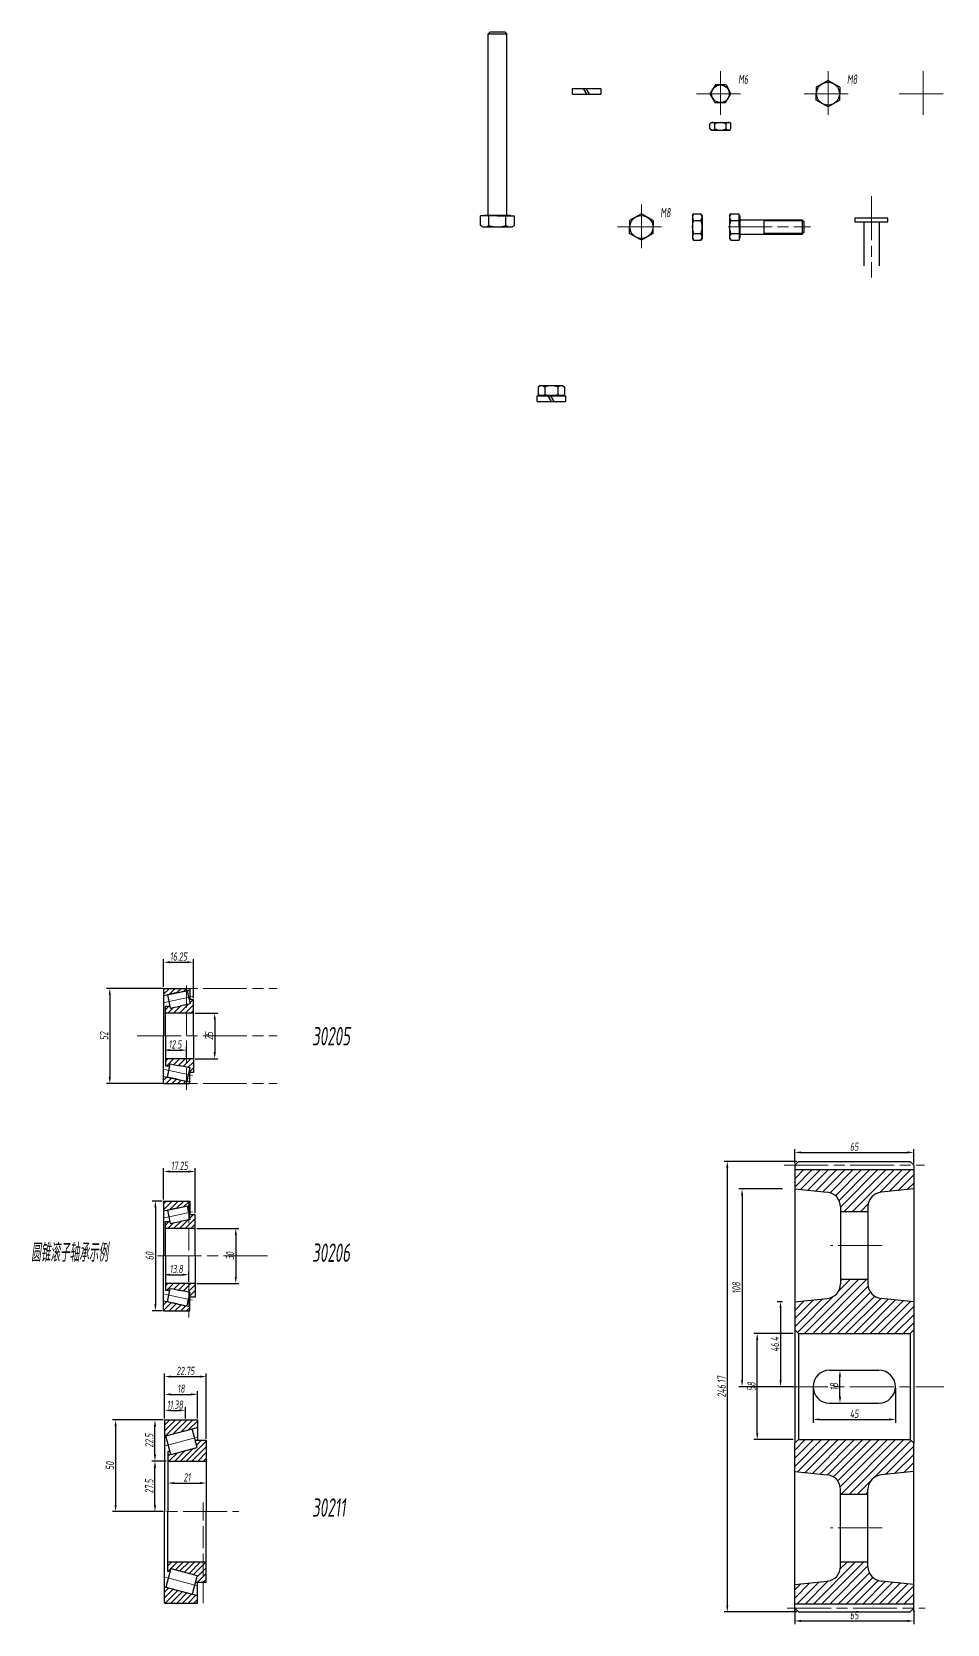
# Model space of a CAD drawing. Extents: x -500 to 7960, y -6170 to 1582.
# Drawn here: x 185 to 684, y -6170 to -5300 of the extents above; entities that cross this region are included whole.
import ezdxf

# ---------------------------------------------------------------- set-up
doc = ezdxf.new("R2010")
doc.units = 0
doc.linetypes.add('ACAD_ISO02W100', pattern=[15, 12, -3])
doc.linetypes.add('ACAD_ISO08W100', pattern=[36, 24, -3, 6, -3])
doc.layers.get('0').update_dxf_attribs({"linetype": 'CONTINUOUS'})
doc.layers.get('Defpoints').update_dxf_attribs({"linetype": 'CONTINUOUS'})
for name, color, linetype, lineweight in [('zhongxin', 1, 'ACAD_ISO08W100', 9), ('标注', 5, 'CONTINUOUS', 9), ('粗实线', 7, 'CONTINUOUS', 25), ('细实线 波浪线', 3, 'CONTINUOUS', 9), ('细点画线', 1, 'ACAD_ISO08W100', 9), ('虚线', 2, 'ACAD_ISO02W100', 9)]:
    doc.layers.add(name, color=color, linetype=linetype, lineweight=lineweight)
doc.styles.get("Standard").update_dxf_attribs({"font": 'gbenor.shx', "width": 0.7, "oblique": 7, "height": 10, "bigfont": 'gbcbig.shx'})
doc.dimstyles.new('GB-35', dxfattribs={"dimtxt": 4.5, "dimasz": 3.5, "dimexe": 1.75, "dimexo": 0.875, "dimgap": 0.875, "dimtad": 1, "dimdsep": 46, "dimtxsty": 'Standard', "dimcen": 3.5, "dimadec": 0, "dimazin": 0, "dimtfac": 0.7, "dimtmove": 0, "dimatfit": 3, "dimfxl": 1, "dimtzin": 0, "dimarcsym": 0})
pattern_1 = [(45, (-2149.033, -5477.937), (-1.5715448, 1.5715448), [])]

# ---------------------------------------------------------------- blocks, each defined once
blk = doc.blocks.new('*D3')
at = {"layer": 'Defpoints', "color": 0, "transparency": 16777216}
for p in [(273.73, -5922.37), (256.48, -5938.5), (273.73, -5946)]:
    blk.add_point(p, dxfattribs=at)
at = {"layer": '标注', "color": 0, "lineweight": -2, "transparency": 16777216}
for p, q in [((256.48, -5937.63), (256.48, -5920.62)), ((259.98, -5922.37), (270.23, -5922.37)), ((273.73, -5945.13), (273.73, -5920.62))]:
    blk.add_line(p, q, dxfattribs=at)
at = {"layer": '标注', "color": 0, "transparency": 16777216}
for points in [[(259.98, -5921.79), (259.98, -5922.95), (256.48, -5922.37)], [(270.23, -5921.79), (270.23, -5922.95), (273.73, -5922.37)]]:
    blk.add_solid(points, dxfattribs=at)
at = {"layer": '标注', "color": 0, "transparency": 16777216, "insert": (265.11, -5919.25), "char_height": 4.5, "attachment_point": 5}
blk.add_mtext('17.25', dxfattribs=at)
blk = doc.blocks.new('*D4')
at = {"layer": 'Defpoints', "color": 0, "transparency": 16777216}
for p in [(273.73, -5953.5), (273.73, -5983.5), (295.88, -5983.5)]:
    blk.add_point(p, dxfattribs=at)
at = {"layer": '标注', "color": 0, "lineweight": -2, "transparency": 16777216}
for p, q in [((274.61, -5953.5), (297.63, -5953.5)), ((295.88, -5957), (295.88, -5980)), ((274.61, -5983.5), (297.63, -5983.5))]:
    blk.add_line(p, q, dxfattribs=at)
at = {"layer": '标注', "color": 0, "transparency": 16777216}
for points in [[(295.3, -5957), (296.46, -5957), (295.88, -5953.5)], [(295.3, -5980), (296.46, -5980), (295.88, -5983.5)]]:
    blk.add_solid(points, dxfattribs=at)
at = {"layer": '标注', "color": 0, "transparency": 16777216, "insert": (292.75, -5968.5), "char_height": 4.5, "attachment_point": 5, "rotation": 90}
blk.add_mtext('30', dxfattribs=at)
blk = doc.blocks.new('*D5')
at = {"layer": 'Defpoints', "color": 0, "transparency": 16777216}
for p in [(256.48, -5983.5), (270.28, -5978.74), (270.28, -5983.5)]:
    blk.add_point(p, dxfattribs=at)
at = {"layer": '标注', "color": 0, "lineweight": -2, "transparency": 16777216}
for p, q in [((256.48, -5982.63), (256.48, -5976.99)), ((259.98, -5978.74), (266.78, -5978.74)), ((270.28, -5982.63), (270.28, -5976.99))]:
    blk.add_line(p, q, dxfattribs=at)
at = {"layer": '标注', "color": 0, "transparency": 16777216}
for points in [[(259.98, -5978.16), (259.98, -5979.32), (256.48, -5978.74)], [(266.78, -5978.16), (266.78, -5979.32), (270.28, -5978.74)]]:
    blk.add_solid(points, dxfattribs=at)
at = {"layer": '标注', "color": 0, "transparency": 16777216, "insert": (263.38, -5975.62), "char_height": 4.5, "attachment_point": 5}
blk.add_mtext('13.8', dxfattribs=at)
blk = doc.blocks.new('*D6')
at = {"layer": 'Defpoints', "color": 0, "transparency": 16777216}
for p in [(256.48, -5861.31), (268.98, -5856.05), (268.98, -5860.81)]:
    blk.add_point(p, dxfattribs=at)
at = {"layer": '标注', "color": 0, "lineweight": -2, "transparency": 16777216}
for p, q in [((256.48, -5860.44), (256.48, -5854.3)), ((268.98, -5859.94), (268.98, -5854.3)), ((259.98, -5856.05), (265.48, -5856.05))]:
    blk.add_line(p, q, dxfattribs=at)
at = {"layer": '标注', "color": 0, "transparency": 16777216}
for points in [[(259.98, -5855.47), (259.98, -5856.63), (256.48, -5856.05)], [(265.48, -5855.47), (265.48, -5856.63), (268.98, -5856.05)]]:
    blk.add_solid(points, dxfattribs=at)
at = {"layer": '标注', "color": 0, "transparency": 16777216, "insert": (262.73, -5852.92), "char_height": 4.5, "attachment_point": 5}
blk.add_mtext('12.5', dxfattribs=at)
blk = doc.blocks.new('*D7')
at = {"layer": 'Defpoints', "color": 0, "transparency": 16777216}
for p in [(272.73, -5808.04), (256.48, -5822.31), (272.73, -5828.31)]:
    blk.add_point(p, dxfattribs=at)
at = {"layer": '标注', "color": 0, "lineweight": -2, "transparency": 16777216}
for p, q in [((256.48, -5821.44), (256.48, -5806.29)), ((259.98, -5808.04), (269.23, -5808.04)), ((272.73, -5827.44), (272.73, -5806.29))]:
    blk.add_line(p, q, dxfattribs=at)
at = {"layer": '标注', "color": 0, "transparency": 16777216}
for points in [[(259.98, -5807.45), (259.98, -5808.62), (256.48, -5808.04)], [(269.23, -5807.45), (269.23, -5808.62), (272.73, -5808.04)]]:
    blk.add_solid(points, dxfattribs=at)
at = {"layer": '标注', "color": 0, "transparency": 16777216, "insert": (264.61, -5804.91), "char_height": 4.5, "attachment_point": 5}
blk.add_mtext('16.25', dxfattribs=at)
blk = doc.blocks.new('*D8')
at = {"layer": 'Defpoints', "color": 0, "transparency": 16777216}
for p in [(272.73, -5835.81), (272.73, -5860.81), (284.36, -5860.81)]:
    blk.add_point(p, dxfattribs=at)
at = {"layer": '标注', "color": 0, "lineweight": -2, "transparency": 16777216}
for p, q in [((273.61, -5835.81), (286.11, -5835.81)), ((284.36, -5839.31), (284.36, -5857.31)), ((273.61, -5860.81), (286.11, -5860.81))]:
    blk.add_line(p, q, dxfattribs=at)
at = {"layer": '标注', "color": 0, "transparency": 16777216}
for points in [[(283.77, -5839.31), (284.94, -5839.31), (284.36, -5835.81)], [(283.77, -5857.31), (284.94, -5857.31), (284.36, -5860.81)]]:
    blk.add_solid(points, dxfattribs=at)
at = {"layer": '标注', "color": 0, "transparency": 16777216, "insert": (281.23, -5848.31), "char_height": 4.5, "attachment_point": 5, "rotation": 90}
blk.add_mtext('25', dxfattribs=at)
blk = doc.blocks.new('*D9')
at = {"layer": 'Defpoints', "color": 0, "transparency": 16777216}
for p in [(257.01, -6058.11), (230.24, -6108.11), (257.01, -6108.11)]:
    blk.add_point(p, dxfattribs=at)
at = {"layer": '标注', "color": 0, "lineweight": -2, "transparency": 16777216}
for p, q in [((256.13, -6058.11), (228.49, -6058.11)), ((230.24, -6061.61), (230.24, -6104.61)), ((256.13, -6108.11), (228.49, -6108.11))]:
    blk.add_line(p, q, dxfattribs=at)
at = {"layer": '标注', "color": 0, "transparency": 16777216}
for points in [[(229.65, -6061.61), (230.82, -6061.61), (230.24, -6058.11)], [(229.65, -6104.61), (230.82, -6104.61), (230.24, -6108.11)]]:
    blk.add_solid(points, dxfattribs=at)
at = {"layer": '标注', "color": 0, "transparency": 16777216, "insert": (227.11, -6083.11), "char_height": 4.5, "attachment_point": 5, "rotation": 90}
blk.add_mtext('50', dxfattribs=at)
blk = doc.blocks.new('*D10')
at = {"layer": 'Defpoints', "color": 0, "transparency": 16777216}
for p in [(268.38, -6052.84), (257.01, -6058.11), (268.38, -6058.11)]:
    blk.add_point(p, dxfattribs=at)
at = {"layer": '标注', "color": 0, "lineweight": -2, "transparency": 16777216}
for p, q in [((257.01, -6057.23), (257.01, -6051.09)), ((260.51, -6052.84), (264.88, -6052.84)), ((268.38, -6057.23), (268.38, -6051.09))]:
    blk.add_line(p, q, dxfattribs=at)
at = {"layer": '标注', "color": 0, "transparency": 16777216}
for points in [[(260.51, -6052.26), (260.51, -6053.43), (257.01, -6052.84)], [(264.88, -6052.26), (264.88, -6053.43), (268.38, -6052.84)]]:
    blk.add_solid(points, dxfattribs=at)
at = {"layer": '标注', "color": 0, "transparency": 16777216, "insert": (262.7, -6049.72), "char_height": 4.5, "attachment_point": 5}
blk.add_mtext('11.38', dxfattribs=at)
blk = doc.blocks.new('*D11')
at = {"layer": 'Defpoints', "color": 0, "transparency": 16777216}
for p in [(251.75, -6058.11), (257.01, -6058.11), (258.76, -6080.61)]:
    blk.add_point(p, dxfattribs=at)
at = {"layer": '标注', "color": 0, "lineweight": -2, "transparency": 16777216}
for p, q in [((256.13, -6058.11), (250, -6058.11)), ((251.75, -6077.11), (251.75, -6061.61)), ((257.88, -6080.61), (250, -6080.61))]:
    blk.add_line(p, q, dxfattribs=at)
at = {"layer": '标注', "color": 0, "transparency": 16777216}
for points in [[(251.17, -6061.61), (252.34, -6061.61), (251.75, -6058.11)], [(251.17, -6077.11), (252.34, -6077.11), (251.75, -6080.61)]]:
    blk.add_solid(points, dxfattribs=at)
at = {"layer": '标注', "color": 0, "transparency": 16777216, "insert": (248.63, -6069.36), "char_height": 4.5, "attachment_point": 5, "rotation": 90}
blk.add_mtext('22.5', dxfattribs=at)
blk = doc.blocks.new('*D12')
at = {"layer": 'Defpoints', "color": 0, "transparency": 16777216}
for p in [(251.75, -6080.61), (257.01, -6080.61), (257.01, -6108.11)]:
    blk.add_point(p, dxfattribs=at)
at = {"layer": '标注', "color": 0, "lineweight": -2, "transparency": 16777216}
for p, q in [((256.13, -6080.61), (250, -6080.61)), ((251.75, -6104.61), (251.75, -6084.11)), ((256.13, -6108.11), (250, -6108.11))]:
    blk.add_line(p, q, dxfattribs=at)
at = {"layer": '标注', "color": 0, "transparency": 16777216}
for points in [[(251.17, -6084.11), (252.34, -6084.11), (251.75, -6080.61)], [(251.17, -6104.61), (252.34, -6104.61), (251.75, -6108.11)]]:
    blk.add_solid(points, dxfattribs=at)
at = {"layer": '标注', "color": 0, "transparency": 16777216, "insert": (248.63, -6094.36), "char_height": 4.5, "attachment_point": 5, "rotation": 90}
blk.add_mtext('27.5', dxfattribs=at)
blk = doc.blocks.new('*D13')
at = {"layer": 'Defpoints', "color": 0, "transparency": 16777216}
for p in [(279.76, -6034.42), (257.01, -6058.11), (279.76, -6069.34)]:
    blk.add_point(p, dxfattribs=at)
at = {"layer": '标注', "color": 0, "lineweight": -2, "transparency": 16777216}
for p, q in [((257.01, -6057.23), (257.01, -6032.67)), ((260.51, -6034.42), (276.26, -6034.42)), ((279.76, -6068.46), (279.76, -6032.67))]:
    blk.add_line(p, q, dxfattribs=at)
at = {"layer": '标注', "color": 0, "transparency": 16777216}
for points in [[(260.51, -6033.84), (260.51, -6035.01), (257.01, -6034.42)], [(276.26, -6033.84), (276.26, -6035.01), (279.76, -6034.42)]]:
    blk.add_solid(points, dxfattribs=at)
at = {"layer": '标注', "color": 0, "transparency": 16777216, "insert": (268.38, -6031.3), "char_height": 4.5, "attachment_point": 5}
blk.add_mtext('22.75', dxfattribs=at)
blk = doc.blocks.new('*D14')
at = {"layer": 'Defpoints', "color": 0, "transparency": 16777216}
for p in [(275.01, -6044.12), (257.01, -6058.11), (275.01, -6058.11)]:
    blk.add_point(p, dxfattribs=at)
at = {"layer": '标注', "color": 0, "lineweight": -2, "transparency": 16777216}
for p, q in [((257.01, -6057.23), (257.01, -6042.37)), ((260.51, -6044.12), (271.51, -6044.12)), ((275.01, -6057.23), (275.01, -6042.37))]:
    blk.add_line(p, q, dxfattribs=at)
at = {"layer": '标注', "color": 0, "transparency": 16777216}
for points in [[(260.51, -6043.54), (260.51, -6044.7), (257.01, -6044.12)], [(271.51, -6043.54), (271.51, -6044.7), (275.01, -6044.12)]]:
    blk.add_solid(points, dxfattribs=at)
at = {"layer": '标注', "color": 0, "transparency": 16777216, "insert": (266.01, -6040.99), "char_height": 4.5, "attachment_point": 5}
blk.add_mtext('18', dxfattribs=at)
blk = doc.blocks.new('*D15')
at = {"layer": 'Defpoints', "color": 0, "transparency": 16777216}
for p in [(279.76, -6088.72), (258.76, -6091.73), (279.76, -6092.59)]:
    blk.add_point(p, dxfattribs=at)
at = {"layer": '标注', "color": 0, "lineweight": -2, "transparency": 16777216}
for p, q in [((258.76, -6092.6), (258.76, -6094.34)), ((262.26, -6092.59), (276.26, -6092.59)), ((279.76, -6089.6), (279.76, -6094.34))]:
    blk.add_line(p, q, dxfattribs=at)
at = {"layer": '标注', "color": 0, "transparency": 16777216}
for points in [[(262.26, -6092.01), (262.26, -6093.18), (258.76, -6092.59)], [(276.26, -6092.01), (276.26, -6093.18), (279.76, -6092.59)]]:
    blk.add_solid(points, dxfattribs=at)
at = {"layer": '标注', "color": 0, "transparency": 16777216, "insert": (269.26, -6089.47), "char_height": 4.5, "attachment_point": 5}
blk.add_mtext('21', dxfattribs=at)
blk = doc.blocks.new('*D79')
at = {"layer": 'Defpoints', "color": 0, "transparency": 16777216}
for p in [(666.11, -5911.93), (601.11, -5918.83), (666.11, -5918.83)]:
    blk.add_point(p, dxfattribs=at)
at = {"layer": '标注', "color": 0, "lineweight": -2, "transparency": 16777216}
for p, q in [((601.11, -5917.96), (601.11, -5910.18)), ((604.61, -5911.93), (662.61, -5911.93)), ((666.11, -5917.96), (666.11, -5910.18))]:
    blk.add_line(p, q, dxfattribs=at)
at = {"layer": '标注', "color": 0, "transparency": 16777216}
for points in [[(604.61, -5911.35), (604.61, -5912.51), (601.11, -5911.93)], [(662.61, -5911.35), (662.61, -5912.51), (666.11, -5911.93)]]:
    blk.add_solid(points, dxfattribs=at)
at = {"layer": '标注', "color": 0, "transparency": 16777216, "insert": (633.61, -5908.81), "char_height": 4.5, "attachment_point": 5}
blk.add_mtext('65', dxfattribs=at)
blk = doc.blocks.new('*D80')
at = {"layer": 'Defpoints', "color": 0, "transparency": 16777216}
for p in [(580.61, -6010.83), (601.11, -6010.83), (601.11, -6068.83)]:
    blk.add_point(p, dxfattribs=at)
at = {"layer": '标注', "color": 0, "lineweight": -2, "transparency": 16777216}
for p, q in [((600.24, -6010.83), (578.86, -6010.83)), ((580.61, -6065.33), (580.61, -6014.33)), ((600.24, -6068.83), (578.86, -6068.83))]:
    blk.add_line(p, q, dxfattribs=at)
at = {"layer": '标注', "color": 0, "transparency": 16777216}
for points in [[(580.03, -6014.33), (581.2, -6014.33), (580.61, -6010.83)], [(580.03, -6065.33), (581.2, -6065.33), (580.61, -6068.83)]]:
    blk.add_solid(points, dxfattribs=at)
at = {"layer": '标注', "color": 0, "transparency": 16777216, "insert": (577.49, -6039.83), "char_height": 4.5, "attachment_point": 5, "rotation": 90}
blk.add_mtext('58', dxfattribs=at)
blk = doc.blocks.new('*D81')
at = {"layer": 'Defpoints', "color": 0, "transparency": 16777216}
for p in [(620.11, -6030.92), (625.8, -6030.92), (620.11, -6048.92)]:
    blk.add_point(p, dxfattribs=at)
at = {"layer": '标注', "color": 0, "lineweight": -2, "transparency": 16777216}
for p, q in [((620.99, -6030.92), (627.55, -6030.92)), ((625.8, -6045.42), (625.8, -6034.42)), ((620.99, -6048.92), (627.55, -6048.92))]:
    blk.add_line(p, q, dxfattribs=at)
at = {"layer": '标注', "color": 0, "transparency": 16777216}
for points in [[(625.22, -6034.42), (626.38, -6034.42), (625.8, -6030.92)], [(625.22, -6045.42), (626.38, -6045.42), (625.8, -6048.92)]]:
    blk.add_solid(points, dxfattribs=at)
at = {"layer": '标注', "color": 0, "transparency": 16777216, "insert": (622.67, -6039.92), "char_height": 4.5, "attachment_point": 5, "rotation": 90}
blk.add_mtext('18', dxfattribs=at)
blk = doc.blocks.new('*D82')
at = {"layer": 'Defpoints', "color": 0, "transparency": 16777216}
for p in [(611.11, -6039.92), (656.11, -6039.92), (656.11, -6057.83)]:
    blk.add_point(p, dxfattribs=at)
at = {"layer": '标注', "color": 0, "lineweight": -2, "transparency": 16777216}
for p, q in [((611.11, -6040.79), (611.11, -6059.58)), ((656.11, -6040.79), (656.11, -6059.58)), ((614.61, -6057.83), (652.61, -6057.83))]:
    blk.add_line(p, q, dxfattribs=at)
at = {"layer": '标注', "color": 0, "transparency": 16777216}
for points in [[(614.61, -6057.24), (614.61, -6058.41), (611.11, -6057.83)], [(652.61, -6057.24), (652.61, -6058.41), (656.11, -6057.83)]]:
    blk.add_solid(points, dxfattribs=at)
at = {"layer": '标注', "color": 0, "transparency": 16777216, "insert": (633.61, -6054.7), "char_height": 4.5, "attachment_point": 5}
blk.add_mtext('45', dxfattribs=at)
blk = doc.blocks.new('*D83')
at = {"layer": 'Defpoints', "color": 0, "transparency": 16777216}
for p in [(601.11, -6161), (666.11, -6161), (666.11, -6167.9)]:
    blk.add_point(p, dxfattribs=at)
at = {"layer": '标注', "color": 0, "lineweight": -2, "transparency": 16777216}
for p, q in [((601.11, -6161.87), (601.11, -6169.65)), ((666.11, -6161.87), (666.11, -6169.65)), ((604.61, -6167.9), (662.61, -6167.9))]:
    blk.add_line(p, q, dxfattribs=at)
at = {"layer": '标注', "color": 0, "transparency": 16777216}
for points in [[(604.61, -6167.32), (604.61, -6168.48), (601.11, -6167.9)], [(662.61, -6167.32), (662.61, -6168.48), (666.11, -6167.9)]]:
    blk.add_solid(points, dxfattribs=at)
at = {"layer": '标注', "color": 0, "transparency": 16777216, "insert": (633.61, -6164.78), "char_height": 4.5, "attachment_point": 5}
blk.add_mtext('65', dxfattribs=at)
blk = doc.blocks.new('*D84')
at = {"layer": 'Defpoints', "color": 0, "transparency": 16777216}
for p in [(603.11, -5916.83), (564.26, -6163), (603.11, -6163)]:
    blk.add_point(p, dxfattribs=at)
at = {"layer": '标注', "color": 0, "lineweight": -2, "transparency": 16777216}
for p, q in [((602.24, -5916.83), (562.51, -5916.83)), ((564.26, -5920.33), (564.26, -6159.5)), ((602.24, -6163), (562.51, -6163))]:
    blk.add_line(p, q, dxfattribs=at)
at = {"layer": '标注', "color": 0, "transparency": 16777216}
for points in [[(563.68, -5920.33), (564.85, -5920.33), (564.26, -5916.83)], [(563.68, -6159.5), (564.85, -6159.5), (564.26, -6163)]]:
    blk.add_solid(points, dxfattribs=at)
at = {"layer": '标注', "color": 0, "transparency": 16777216, "insert": (561.14, -6039.92), "char_height": 4.5, "attachment_point": 5, "rotation": 90}
blk.add_mtext('246.17', dxfattribs=at)
blk = doc.blocks.new('*D85')
at = {"layer": 'Defpoints', "color": 0, "transparency": 16777216}
for p in [(595.26, -5931.92), (572.33, -6039.92), (595.26, -6039.92)]:
    blk.add_point(p, dxfattribs=at)
at = {"layer": '标注', "color": 0, "lineweight": -2, "transparency": 16777216}
for p, q in [((594.39, -5931.92), (570.58, -5931.92)), ((572.33, -5935.42), (572.33, -6036.42)), ((594.39, -6039.92), (570.58, -6039.92))]:
    blk.add_line(p, q, dxfattribs=at)
at = {"layer": '标注', "color": 0, "transparency": 16777216}
for points in [[(571.75, -5935.42), (572.92, -5935.42), (572.33, -5931.92)], [(571.75, -6036.42), (572.92, -6036.42), (572.33, -6039.92)]]:
    blk.add_solid(points, dxfattribs=at)
at = {"layer": '标注', "color": 0, "transparency": 16777216, "insert": (569.21, -5985.92), "char_height": 4.5, "attachment_point": 5, "rotation": 90}
blk.add_mtext('108', dxfattribs=at)
blk = doc.blocks.new('*D86')
at = {"layer": 'Defpoints', "color": 0, "transparency": 16777216}
for p in [(595.26, -5993.52), (593.35, -6039.92), (601.11, -6039.92)]:
    blk.add_point(p, dxfattribs=at)
at = {"layer": '标注', "color": 0, "lineweight": -2, "transparency": 16777216}
for p, q in [((594.39, -5993.52), (591.6, -5993.52)), ((593.35, -5997.02), (593.35, -6036.42)), ((600.24, -6039.92), (591.6, -6039.92))]:
    blk.add_line(p, q, dxfattribs=at)
at = {"layer": '标注', "color": 0, "transparency": 16777216}
for points in [[(592.77, -5997.02), (593.94, -5997.02), (593.35, -5993.52)], [(592.77, -6036.42), (593.94, -6036.42), (593.35, -6039.92)]]:
    blk.add_solid(points, dxfattribs=at)
at = {"layer": '标注', "color": 0, "transparency": 16777216, "insert": (590.23, -6016.72), "char_height": 4.5, "attachment_point": 5, "rotation": 90}
blk.add_mtext('46.4', dxfattribs=at)
blk = doc.blocks.new('*D88')
at = {"layer": 'Defpoints', "color": 0, "transparency": 16777216}
for p in [(256.48, -5822.31), (227.07, -5874.31), (256.48, -5874.31)]:
    blk.add_point(p, dxfattribs=at)
at = {"layer": '标注', "color": 0, "lineweight": -2, "transparency": 16777216}
for p, q in [((255.61, -5822.31), (225.32, -5822.31)), ((227.07, -5825.81), (227.07, -5870.81)), ((255.61, -5874.31), (225.32, -5874.31))]:
    blk.add_line(p, q, dxfattribs=at)
at = {"layer": '标注', "color": 0, "transparency": 16777216}
for points in [[(226.49, -5825.81), (227.66, -5825.81), (227.07, -5822.31)], [(226.49, -5870.81), (227.66, -5870.81), (227.07, -5874.31)]]:
    blk.add_solid(points, dxfattribs=at)
at = {"layer": '标注', "color": 0, "transparency": 16777216, "insert": (223.95, -5848.31), "char_height": 4.5, "attachment_point": 5, "rotation": 90}
blk.add_mtext('52', dxfattribs=at)
blk = doc.blocks.new('*D175')
at = {"layer": 'Defpoints', "color": 0, "transparency": 16777216}
for p in [(256.48, -5938.5), (251.98, -5998.5), (256.48, -5998.5)]:
    blk.add_point(p, dxfattribs=at)
at = {"layer": '标注', "color": 0, "lineweight": -2, "transparency": 16777216}
for p, q in [((255.61, -5938.5), (250.23, -5938.5)), ((251.98, -5942), (251.98, -5995)), ((255.61, -5998.5), (250.23, -5998.5))]:
    blk.add_line(p, q, dxfattribs=at)
at = {"layer": '标注', "color": 0, "transparency": 16777216}
for points in [[(251.4, -5942), (252.56, -5942), (251.98, -5938.5)], [(251.4, -5995), (252.56, -5995), (251.98, -5998.5)]]:
    blk.add_solid(points, dxfattribs=at)
at = {"layer": '标注', "color": 0, "transparency": 16777216, "insert": (248.85, -5968.5), "char_height": 4.5, "attachment_point": 5, "rotation": 90}
blk.add_mtext('60', dxfattribs=at)

msp = doc.modelspace()

# ---------------------------------------------------------------- hatches: boundary and pattern name
at = {"layer": '细实线 波浪线'}
h = msp.add_hatch(dxfattribs=at)
h.set_pattern_fill('ANSI31', color=256, scale=0.7)
h.set_pattern_definition([(45, (-1592.3055, -5697.327), (-1.5715448, 1.5715448), [])])
h.paths.add_polyline_path([(256.48, -5822.314), (256.48, -5826.228), (270.73, -5823.21), (270.73, -5822.314)])
h.paths.add_polyline_path([(269.311, -5831.177), (265.507, -5831.983), (261.703, -5832.788), (260.127, -5833.122), (259.903, -5832.064), (257.48, -5832.064), (257.48, -5835.814), (272.73, -5835.814), (272.73, -5828.314), (270.352, -5828.314), (270.888, -5830.843)])
h = msp.add_hatch(dxfattribs=at)
h.set_pattern_fill('ANSI31', color=256, scale=0.7)
h.set_pattern_definition([(45, (-1592.3055, -5700.327), (-1.5715448, 1.5715448), [])])
h.paths.add_polyline_path([(270.73, -5874.314), (270.73, -5873.418), (256.48, -5870.4), (256.48, -5874.314)])
h.paths.add_polyline_path([(270.888, -5865.785), (270.352, -5868.314), (272.73, -5868.314), (272.73, -5860.814), (257.48, -5860.814), (257.48, -5864.564), (259.903, -5864.564), (260.127, -5863.506), (261.703, -5863.84), (265.507, -5864.645), (269.311, -5865.451)])
h = msp.add_hatch(dxfattribs=at)
h.set_pattern_fill('ANSI31', color=256)
h.set_pattern_definition([(45, (-2417.5476, -6183.611), (-2.245064, 2.245064), [])])
h.paths.add_polyline_path([(648.314, -5933.696), (666.11, -5931.916), (666.11, -5921.333), (601.11, -5921.333), (601.11, -5931.916), (618.906, -5933.696, -0.3853136), (626.11, -5941.656), (626.11, -5944.216), (641.11, -5944.216), (641.11, -5941.656, -0.3853136)])
h.paths.add_polyline_path([(664.11, -6010.833), (666.11, -6008.833), (666.11, -5993.516), (648.314, -5991.736, -0.3853136), (641.11, -5983.776), (641.11, -5981.216), (626.11, -5981.216), (626.11, -5983.776, -0.3853136), (618.906, -5991.736), (601.11, -5993.516), (601.11, -6008.833), (603.11, -6010.833)])
h.paths.add_polyline_path([(626.11, -6096.056), (626.11, -6098.616), (641.11, -6098.616), (641.11, -6096.056, -0.3853136), (648.314, -6088.096), (666.11, -6086.316), (666.11, -6070.833), (664.11, -6068.833), (603.11, -6068.833), (601.11, -6070.833), (601.11, -6086.316), (618.906, -6088.096, -0.3853136)])
h.paths.add_polyline_path([(666.11, -6158.499), (666.11, -6147.916), (648.314, -6146.136, -0.3853136), (641.11, -6138.176), (641.11, -6135.616), (626.11, -6135.616), (626.11, -6138.176, -0.3853136), (618.906, -6146.136), (601.11, -6147.916), (601.11, -6158.499)])
h = msp.add_hatch(dxfattribs=at)
h.set_pattern_fill('ANSI31', color=256, scale=0.7)
h.set_pattern_definition([(45, (-1592.3055, -5815.0179), (-1.5715448, 1.5715448), [])])
h.paths.add_polyline_path([(256.48, -5938.505), (256.48, -5943.919), (270.73, -5940.901), (270.73, -5938.505)])
h.paths.add_polyline_path([(269.311, -5948.868), (265.507, -5949.673), (261.703, -5950.479), (260.127, -5950.813), (259.903, -5949.755), (257.48, -5949.755), (257.48, -5953.505), (273.73, -5953.505), (273.73, -5946.005), (270.352, -5946.005), (270.888, -5948.534)])
h = msp.add_hatch(dxfattribs=at)
h.set_pattern_fill('ANSI31', color=256, scale=0.7)
h.set_pattern_definition([(45, (-1592.3055, -5823.0179), (-1.5715448, 1.5715448), [])])
h.paths.add_polyline_path([(270.73, -5998.505), (270.73, -5996.109), (256.48, -5993.091), (256.48, -5998.505)])
h.paths.add_polyline_path([(269.311, -5988.142), (270.888, -5988.476), (270.352, -5991.005), (273.73, -5991.005), (273.73, -5983.505), (257.48, -5983.505), (257.48, -5987.255), (259.903, -5987.255), (260.127, -5986.197), (261.703, -5986.531), (265.507, -5987.336)])
h = msp.add_hatch(dxfattribs=at)
h.set_pattern_fill('ANSI31', color=256, scale=0.7)
h.set_pattern_definition(pattern_1)
h.paths.add_polyline_path([(268.384, -6074.809), (260.345, -6076.963), (259.911, -6075.343), (258.759, -6075.343), (258.759, -6080.608), (268.384, -6080.608)])
h.paths.add_polyline_path([(279.759, -6069.34), (273.781, -6069.34), (274.787, -6073.094), (268.384, -6074.809), (268.384, -6080.608), (279.759, -6080.608)])
h.paths.add_polyline_path([(268.384, -6058.108), (257.009, -6058.108), (257.009, -6066.956), (268.384, -6063.908)])
h.paths.add_polyline_path([(275.009, -6058.108), (268.384, -6058.108), (268.384, -6063.908), (275.009, -6062.132)])
h = msp.add_hatch(dxfattribs=at)
h.set_pattern_fill('ANSI31', color=256, scale=0.7)
h.set_pattern_definition(pattern_1)
h.paths.add_polyline_path([(268.384, -6141.408), (260.345, -6139.253), (259.911, -6140.873), (258.759, -6140.873), (258.759, -6135.608), (268.384, -6135.608)])
h.paths.add_polyline_path([(279.759, -6146.877), (273.781, -6146.877), (274.787, -6143.123), (268.384, -6141.408), (268.384, -6135.608), (279.759, -6135.608)])
h.paths.add_polyline_path([(268.384, -6158.108), (257.009, -6158.108), (257.009, -6149.261), (268.384, -6152.309)])
h.paths.add_polyline_path([(275.009, -6158.108), (268.384, -6158.108), (268.384, -6152.309), (275.009, -6154.084)])

# ---------------------------------------------------------------- linework, layer by layer
for p, q in [((434.718, -5299.761), (433.718, -5300.761)), ((433.718, -5399.841), (433.718, -5300.761)), ((433.718, -5300.761), (443.847, -5300.761)), ((434.718, -5299.761), (442.847, -5299.761)), ((442.847, -5299.761), (443.847, -5300.761)), ((443.847, -5399.841), (443.847, -5300.761)), ((555.395, -5349.258), (554.832, -5349.968)), ((555.395, -5349.258), (565.703, -5349.258)), ((565.703, -5349.258), (566.257, -5349.968)), ((554.832, -5352.715), (554.832, -5349.968)), ((555.395, -5353.425), (554.832, -5352.715)), ((555.395, -5353.425), (565.703, -5353.425)), ((557.504, -5352.715), (557.504, -5349.968)), ((563.585, -5352.715), (563.585, -5349.968)), ((565.703, -5353.425), (566.257, -5352.715)), ((566.257, -5352.715), (566.257, -5349.968)), ((429.483, -5405.531), (429.483, -5400.241)), ((438.783, -5400.241), (429.483, -5400.241)), ((431.468, -5400.241), (431.468, -5399.841)), ((431.468, -5399.841), (445.968, -5399.841)), ((434.1, -5405.531), (434.1, -5400.241)), ((438.783, -5400.241), (448.083, -5400.241)), ((443.337, -5405.531), (443.337, -5400.241)), ((445.968, -5399.841), (445.968, -5400.241)), ((448.083, -5405.531), (448.083, -5400.241)), ((545.204, -5400.062), (545.914, -5399.18)), ((545.204, -5400.062), (545.204, -5412.677)), ((545.914, -5399.18), (549.794, -5399.18)), ((550.504, -5400.062), (549.794, -5399.18)), ((550.504, -5400.062), (550.504, -5412.677)), ((565.462, -5400.062), (566.172, -5399.18)), ((565.462, -5400.062), (565.462, -5412.677)), ((566.172, -5399.18), (570.762, -5399.18)), ((570.762, -5406.37), (570.762, -5399.18)), ((571.162, -5400.225), (570.762, -5400.225)), ((571.162, -5400.225), (571.162, -5412.514)), ((430.718, -5406.241), (429.483, -5405.531)), ((430.718, -5406.241), (446.847, -5406.241)), ((446.847, -5406.241), (448.083, -5405.531)), ((545.914, -5402.775), (549.794, -5402.775)), ((545.914, -5409.965), (549.794, -5409.965)), ((566.172, -5402.775), (570.762, -5402.775)), ((566.172, -5409.965), (570.762, -5409.965)), ((570.762, -5406.37), (570.762, -5413.56)), ((571.162, -5402.37), (605.162, -5402.37)), ((571.162, -5410.37), (605.162, -5410.37)), ((584.162, -5402.37), (584.162, -5410.37)), ((606.162, -5403.37), (605.162, -5402.37)), ((606.162, -5409.37), (605.162, -5410.37)), ((606.162, -5403.37), (606.162, -5409.37)), ((606.162, -5403.37), (606.162, -5409.37)), ((545.204, -5412.677), (545.914, -5413.56)), ((545.914, -5413.56), (549.794, -5413.56)), ((550.504, -5412.677), (549.794, -5413.56)), ((565.462, -5412.677), (566.172, -5413.56)), ((566.172, -5413.56), (570.762, -5413.56)), ((571.162, -5412.514), (570.762, -5412.514)), ((461.87, -5493.205), (460.988, -5493.915)), ((460.988, -5493.915), (460.988, -5497.795)), ((474.486, -5493.205), (461.87, -5493.205)), ((464.583, -5493.915), (464.583, -5497.795)), ((471.773, -5493.915), (471.773, -5497.795)), ((474.486, -5493.205), (475.368, -5493.915)), ((475.368, -5493.915), (475.368, -5497.795)), ((461.87, -5498.505), (460.988, -5497.795)), ((474.486, -5498.505), (461.87, -5498.505)), ((474.486, -5498.505), (475.368, -5497.795))]:
    msp.add_line(p, q)
for centre, radius, start, end in [((556.168, -5350.87), 1.612, 34.022166, 145.977834), ((560.545, -5356.123), 6.865, 63.7124, 116.2876), ((564.921, -5350.87), 1.612, 34.022166, 145.977834), ((556.168, -5351.813), 1.612, 214.022166, 325.977834), ((560.545, -5346.56), 6.865, 243.7124, 296.2876), ((564.921, -5351.813), 1.612, 214.022166, 325.977834), ((547.834, -5400.977), 2.63, 136.892649, 223.107351), ((547.874, -5400.977), 2.63, 316.892649, 43.107351), ((547.874, -5400.977), 2.63, 316.892649, 43.107351), ((568.092, -5400.977), 2.63, 136.892649, 223.107351), ((431.791, -5402.133), 4.108, 235.807171, 304.192829), ((438.718, -5390.865), 15.376, 252.518585, 287.481415), ((445.71, -5401.924), 4.317, 236.661665, 303.338335), ((554.33, -5406.37), 9.151, 156.868487, 203.131513), ((547.834, -5411.762), 2.63, 136.892649, 223.107351), ((541.379, -5406.37), 9.151, 336.868487, 23.131513), ((547.874, -5411.762), 2.63, 316.892649, 43.107351), ((574.587, -5406.37), 9.151, 156.868487, 203.131513), ((568.092, -5411.762), 2.63, 136.892649, 223.107351), ((462.786, -5495.836), 2.63, 46.892649, 133.107351), ((468.178, -5502.331), 9.151, 66.868487, 113.131513), ((473.571, -5495.836), 2.63, 46.892649, 133.107351), ((462.786, -5495.875), 2.63, 226.892649, 313.107351), ((468.178, -5489.38), 9.151, 246.868487, 293.131513), ((473.571, -5495.875), 2.63, 226.892649, 313.107351), ((473.571, -5495.875), 2.63, 226.892649, 313.107351)]:
    msp.add_arc(centre, radius, start, end)
at = {"layer": 'zhongxin'}
for p, q in [((560.545, -5321.175), (560.545, -5346.391)), ((619.292, -5321.175), (619.292, -5346.391)), ((671.259, -5321.175), (671.259, -5346.391)), ((547.469, -5333.547), (573.62, -5333.547)), ((606.216, -5333.547), (632.367, -5333.547)), ((658.183, -5333.547), (684.334, -5333.547)), ((642.99, -5389.597), (642.99, -5433.89)), ((517.377, -5393.997), (517.377, -5419.213)), ((504.302, -5406.37), (530.452, -5406.37)), ((564.693, -5406.37), (609.635, -5406.37)), ((241.981, -5822.314), (318.435, -5822.314)), ((241.981, -5848.314), (318.435, -5848.314)), ((241.981, -5874.314), (318.435, -5874.314)), ((595.413, -5918.833), (671.954, -5918.833)), ((648.898, -5962.716), (620.653, -5962.716)), ((253.216, -5968.505), (316.366, -5968.505)), ((595.263, -6039.916), (682.552, -6039.916)), ((275.009, -6067.583), (257.397, -6072.302)), ((231.1, -6108.108), (297.619, -6108.108)), ((648.898, -6117.116), (620.653, -6117.116)), ((275.009, -6148.634), (257.397, -6143.914)), ((596.934, -6160.999), (672.386, -6160.999))]:
    msp.add_line(p, q, dxfattribs=at)
at = {"layer": '粗实线'}
for p, q in [((479.744, -5333.805), (479.744, -5330.705)), ((479.744, -5330.705), (495.144, -5330.705)), ((487.605, -5333.805), (485.815, -5330.705)), ((489.048, -5333.805), (487.258, -5330.705)), ((495.144, -5330.705), (495.144, -5333.805)), ((557.873, -5328.711), (554.832, -5333.547)), ((563.585, -5328.711), (557.873, -5328.711)), ((563.585, -5328.711), (566.257, -5333.547)), ((619.292, -5326.357), (612.792, -5329.952)), ((612.792, -5329.952), (612.792, -5333.547)), ((625.792, -5329.952), (619.292, -5326.357)), ((625.792, -5329.952), (625.792, -5333.547)), ((479.744, -5333.805), (495.144, -5333.805)), ((554.832, -5333.547), (557.504, -5338.383)), ((557.504, -5338.383), (563.216, -5338.383)), ((563.216, -5338.383), (566.257, -5333.547)), ((612.792, -5337.142), (612.792, -5333.547)), ((619.292, -5340.737), (612.792, -5337.142)), ((625.792, -5337.142), (619.292, -5340.737)), ((625.792, -5337.142), (625.792, -5333.547)), ((517.377, -5399.18), (510.877, -5402.775)), ((523.877, -5402.775), (517.377, -5399.18)), ((633.99, -5401.541), (633.99, -5403.541)), ((651.99, -5401.541), (633.99, -5401.541)), ((651.99, -5403.541), (651.99, -5401.541)), ((510.877, -5402.775), (510.877, -5406.37)), ((510.877, -5409.965), (510.877, -5406.37)), ((517.377, -5413.56), (510.877, -5409.965)), ((523.877, -5409.965), (517.377, -5413.56)), ((523.877, -5402.775), (523.877, -5406.37)), ((523.877, -5409.965), (523.877, -5406.37)), ((605.162, -5402.37), (605.162, -5410.37)), ((633.99, -5403.541), (651.99, -5403.541)), ((638.79, -5403.541), (638.79, -5427.532)), ((647.19, -5403.541), (647.19, -5427.532)), ((460.478, -5501.631), (460.478, -5498.531)), ((460.478, -5498.531), (475.878, -5498.531)), ((460.478, -5501.631), (475.878, -5501.631)), ((468.338, -5501.631), (466.549, -5498.531)), ((469.782, -5501.631), (467.992, -5498.531)), ((475.878, -5498.531), (475.878, -5501.631)), ((256.48, -5822.314), (270.73, -5822.314)), ((256.48, -5822.314), (256.48, -5848.314)), ((256.48, -5826.228), (270.73, -5823.21)), ((270.73, -5822.314), (270.73, -5823.21)), ((270.73, -5823.21), (270.73, -5828.314)), ((257.48, -5848.314), (257.48, -5832.064)), ((257.48, -5832.064), (259.903, -5832.064)), ((257.48, -5835.814), (257.48, -5832.269)), ((272.73, -5835.814), (257.48, -5835.814)), ((272.73, -5835.814), (257.48, -5835.814)), ((272.73, -5828.314), (270.352, -5828.314)), ((272.73, -5848.314), (272.73, -5828.314)), ((256.48, -5874.314), (256.48, -5848.314)), ((257.48, -5848.314), (257.48, -5864.564)), ((272.73, -5848.314), (272.73, -5868.314)), ((272.73, -5860.814), (257.48, -5860.814)), ((272.73, -5860.814), (257.48, -5860.814)), ((257.48, -5860.814), (257.48, -5864.359)), ((256.48, -5870.4), (270.73, -5873.418)), ((257.48, -5864.564), (259.903, -5864.564)), ((272.73, -5868.314), (270.352, -5868.314)), ((270.73, -5873.418), (270.73, -5868.314)), ((256.48, -5874.314), (270.73, -5874.314)), ((270.73, -5874.314), (270.73, -5873.418)), ((601.11, -5918.833), (603.11, -5916.833)), ((601.11, -5918.833), (601.11, -6070.833)), ((601.11, -5921.333), (666.11, -5921.333)), ((603.11, -5916.833), (664.11, -5916.833)), ((664.11, -5916.833), (666.11, -5918.833)), ((666.11, -5918.833), (666.11, -6070.833)), ((601.11, -5931.916), (618.906, -5933.696)), ((666.11, -5931.916), (648.314, -5933.696)), ((256.48, -5938.505), (270.73, -5938.505)), ((256.48, -5938.505), (270.73, -5938.505)), ((256.48, -5938.505), (256.48, -5968.505)), ((256.48, -5943.919), (270.73, -5940.901)), ((270.73, -5938.505), (270.73, -5940.901)), ((270.73, -5940.901), (270.73, -5946.005)), ((257.48, -5968.505), (257.48, -5949.755)), ((257.48, -5949.755), (259.903, -5949.755)), ((257.48, -5953.505), (257.48, -5949.96)), ((273.73, -5946.005), (270.352, -5946.005)), ((273.73, -5968.505), (273.73, -5946.005)), ((626.11, -5941.656), (626.11, -5983.776)), ((626.11, -5944.216), (641.11, -5944.216)), ((641.11, -5941.656), (641.11, -5983.776)), ((273.73, -5953.505), (257.48, -5953.505)), ((273.73, -5953.505), (257.48, -5953.505)), ((256.48, -5998.505), (256.48, -5968.505)), ((257.48, -5968.505), (257.48, -5987.255)), ((273.73, -5968.505), (273.73, -5991.005)), ((273.73, -5983.505), (257.48, -5983.505)), ((273.73, -5983.505), (257.48, -5983.505)), ((257.48, -5983.505), (257.48, -5987.05)), ((626.11, -5981.216), (641.11, -5981.216)), ((256.48, -5993.091), (270.73, -5996.109)), ((257.48, -5987.255), (259.903, -5987.255)), ((273.73, -5991.005), (270.352, -5991.005)), ((270.73, -5996.109), (270.73, -5991.005)), ((601.11, -5993.516), (618.906, -5991.736)), ((666.11, -5993.516), (648.314, -5991.736)), ((256.48, -5998.505), (270.73, -5998.505)), ((256.48, -5998.505), (270.73, -5998.505)), ((270.73, -5998.505), (270.73, -5996.109)), ((603.11, -6010.833), (601.11, -6008.833)), ((603.11, -6010.833), (664.11, -6010.833)), ((603.11, -6010.833), (603.11, -6068.833)), ((664.11, -6010.833), (666.11, -6008.833)), ((664.11, -6010.833), (664.11, -6068.833)), ((620.11, -6030.916), (647.11, -6030.916)), ((620.11, -6048.916), (647.11, -6048.916)), ((257.009, -6058.108), (257.009, -6108.108)), ((257.009, -6058.108), (275.009, -6058.108)), ((257.009, -6066.956), (275.009, -6062.132)), ((274.787, -6073.094), (272.061, -6062.922)), ((275.009, -6058.108), (275.009, -6069.34)), ((260.345, -6076.963), (257.619, -6066.792)), ((279.759, -6069.34), (273.781, -6069.34)), ((279.759, -6069.34), (279.759, -6108.108)), ((601.11, -6070.833), (603.11, -6068.833)), ((601.11, -6162.833), (601.11, -6070.833)), ((603.11, -6068.833), (664.11, -6068.833)), ((666.11, -6070.833), (664.11, -6068.833)), ((666.11, -6162.833), (666.11, -6070.833)), ((259.911, -6075.343), (258.759, -6075.343)), ((258.759, -6075.343), (258.759, -6108.108)), ((260.345, -6076.963), (274.787, -6073.094)), ((258.759, -6080.608), (279.759, -6080.608)), ((601.11, -6086.316), (618.906, -6088.096)), ((666.11, -6086.316), (648.314, -6088.096)), ((626.11, -6138.176), (626.11, -6096.056)), ((641.11, -6138.176), (641.11, -6096.056)), ((626.11, -6098.616), (641.11, -6098.616)), ((257.009, -6158.108), (257.009, -6108.108)), ((258.759, -6140.873), (258.759, -6108.108)), ((279.759, -6146.877), (279.759, -6108.108)), ((260.345, -6139.253), (257.619, -6149.425)), ((258.759, -6135.608), (279.759, -6135.608)), ((259.911, -6140.873), (258.759, -6140.873)), ((260.345, -6139.253), (274.787, -6143.123)), ((626.11, -6135.616), (641.11, -6135.616)), ((257.009, -6149.261), (275.009, -6154.084)), ((274.787, -6143.123), (272.061, -6153.294)), ((279.759, -6146.877), (273.781, -6146.877)), ((275.009, -6158.108), (275.009, -6146.877)), ((601.11, -6147.916), (618.906, -6146.136)), ((666.11, -6147.916), (648.314, -6146.136)), ((257.009, -6158.108), (275.009, -6158.108)), ((601.11, -6158.499), (666.11, -6158.499)), ((601.11, -6160.999), (603.11, -6162.999)), ((603.11, -6162.999), (664.11, -6162.999)), ((664.11, -6162.999), (666.11, -6160.999))]:
    msp.add_line(p, q, dxfattribs=at)
for points in [[(263.954, -5824.645), (260.149, -5825.451), (258.573, -5825.785), (259.35, -5829.453), (260.127, -5833.122), (261.703, -5832.788), (265.507, -5831.983)], [(263.954, -5824.645), (267.758, -5823.84), (269.334, -5823.506), (270.111, -5827.175), (270.888, -5830.843), (269.311, -5831.177), (265.507, -5831.983)], [(263.954, -5871.983), (260.149, -5871.177), (258.573, -5870.843), (259.35, -5867.175), (260.127, -5863.506), (261.703, -5863.84), (265.507, -5864.645)], [(263.954, -5871.983), (267.758, -5872.788), (269.334, -5873.122), (270.111, -5869.453), (270.888, -5865.785), (269.311, -5865.451), (265.507, -5864.645)], [(263.954, -5942.336), (267.758, -5941.531), (269.334, -5941.197), (270.111, -5944.865), (270.888, -5948.534), (269.311, -5948.868), (265.507, -5949.673)], [(263.954, -5942.336), (260.149, -5943.142), (258.573, -5943.476), (259.35, -5947.144), (260.127, -5950.813), (261.703, -5950.479), (265.507, -5949.673)], [(263.954, -5994.673), (260.149, -5993.868), (258.573, -5993.534), (259.35, -5989.865), (260.127, -5986.197), (261.703, -5986.531), (265.507, -5987.336)], [(263.954, -5994.673), (267.758, -5995.479), (269.334, -5995.813), (270.111, -5992.144), (270.888, -5988.476), (269.311, -5988.142), (265.507, -5987.336)]]:
    msp.add_lwpolyline(points, dxfattribs=at)
for centre, radius in [((560.545, -5333.547), 4.839), ((619.292, -5333.547), 6.296), ((517.377, -5406.37), 6.296)]:
    msp.add_circle(centre, radius, dxfattribs=at)
for centre, radius, start, end in [((618.11, -5941.656), 8, 0, 84.289407), ((649.11, -5941.656), 8, 95.710593, 180), ((618.11, -5983.776), 8, 275.710593, 0), ((649.11, -5983.776), 8, 180, 264.289407), ((620.11, -6039.916), 9, 90, 270), ((647.11, -6039.916), 9, 270, 90), ((618.11, -6096.056), 8, 0, 84.289407), ((649.11, -6096.056), 8, 95.710593, 180), ((618.11, -6138.176), 8, 275.710593, 0), ((649.11, -6138.176), 8, 180, 264.289407)]:
    msp.add_arc(centre, radius, start, end, dxfattribs=at)
at = {"layer": '细实线 波浪线'}
for p, q in [((584.162, -5402.97), (605.762, -5402.97)), ((584.162, -5409.77), (605.762, -5409.77))]:
    msp.add_line(p, q, dxfattribs=at)
at = {"layer": '细点画线'}
for p, q in [((272.194, -5826.733), (256.959, -5829.96)), ((272.194, -5869.894), (256.959, -5866.668)), ((272.194, -5944.424), (256.959, -5947.651)), ((272.194, -5992.585), (256.959, -5989.359))]:
    msp.add_line(p, q, dxfattribs=at)
at = {"layer": '虚线'}
for p, q in [((268.98, -5820.814), (268.98, -5879.488)), ((270.28, -5938.505), (270.28, -6002.179)), ((278.009, -6158.108), (278.009, -6103.159))]:
    msp.add_line(p, q, dxfattribs=at)

# ---------------------------------------------------------------- texts
at = {"layer": '标注', "attachment_point": 1}
for s, width, insert, char_height in [('M6', 3.54142, (570.2, -5323.196), 5), ('M8 ', 3.54142, (629.606, -5323.196), 5), ('M8 ', 3.54142, (527.691, -5396.019), 5), ('30205', 66.98831, (337.549, -5843.427), 10), ('圆锥滚子轴承示例', 66.98831, (184.105, -5961.72), 10), ('30206', 66.98831, (337.549, -5961.72), 10), ('30211', 66.98831, (337.549, -6100.952), 10)]:
    msp.add_mtext_dynamic_manual_height_columns(s, width=width, gutter_width=12.5, heights=[0], dxfattribs=dict(at, insert=insert, char_height=char_height))

# ---------------------------------------------------------------- dimensions: what is measured, and where the dimension line sits
at = {"layer": '标注'}
for base, p1, p2, picture, middle in [((272.73, -5808.037), (256.48, -5822.314), (272.73, -5828.314), '*D7', (264.605, -5804.912)), ((268.98, -5856.05), (256.48, -5861.314), (268.98, -5860.814), '*D6', (262.73, -5852.925)), ((273.73, -5922.37), (256.48, -5938.505), (273.73, -5946.005), '*D3', (265.105, -5919.245)), ((270.28, -5978.741), (256.48, -5983.505), (270.28, -5983.505), '*D5', (263.38, -5975.616)), ((279.759, -6034.422), (257.009, -6058.108), (279.759, -6069.34), '*D13', (268.384, -6031.297)), ((275.009, -6044.119), (257.009, -6058.108), (275.009, -6058.108), '*D14', (266.009, -6040.994)), ((268.384252528, -6052.84358376), (257.009252528, -6058.108369536), (268.384252528, -6058.108369536), '*D10', (262.696752528, -6049.71858376)), ((279.759, -6092.594), (258.759, -6091.726), (279.759, -6088.724), '*D15', (269.259, -6089.469))]:
    dim = msp.add_linear_dim(base=base, p1=p1, p2=p2, dimstyle='GB-35', dxfattribs=at)
    dim.commit()
    dim.dimension.update_dxf_attribs({"geometry": picture, "text_midpoint": middle})
for base, p1, p2, angle, picture, middle in [((227.072, -5874.314), (256.48, -5822.314), (256.48, -5874.314), 90, '*D88', (223.947, -5848.314)), ((284.357, -5860.814), (272.73, -5835.814), (272.73, -5860.814), 90, '*D8', (281.232, -5848.314)), ((666.11, -5911.931), (601.11, -5918.833), (666.11, -5918.833), 180, '*D79', (633.61, -5908.806)), ((564.262, -6162.999), (603.11, -5916.833), (603.11, -6162.999), 90, '*D84', (561.137, -6039.916)), ((572.335, -6039.916), (595.263, -5931.916), (595.263, -6039.916), 90, '*D85', (569.21, -5985.916)), ((251.979, -5998.505), (256.48, -5938.505), (256.48, -5998.505), 90, '*D175', (248.854, -5968.505)), ((295.878, -5983.505), (273.73, -5953.505), (273.73, -5983.505), 90, '*D4', (292.753, -5968.505)), ((593.355, -6039.916), (595.263, -5993.516), (601.11, -6039.916), 90, '*D86', (590.23, -6016.716)), ((625.799, -6030.916), (620.11, -6048.916), (620.11, -6030.916), 90, '*D81', (622.674, -6039.916)), ((656.11, -6057.827), (611.11, -6039.916), (656.11, -6039.916), 180, '*D82', (633.61, -6054.702)), ((230.237, -6108.108), (257.009, -6058.108), (257.009, -6108.108), 90, '*D9', (227.112, -6083.108)), ((251.752, -6058.108), (258.759, -6080.608), (257.009, -6058.108), 90, '*D11', (248.627, -6069.358)), ((251.752, -6080.608), (257.009, -6108.108), (257.009, -6080.608), 90, '*D12', (248.627, -6094.358)), ((666.11, -6167.901), (601.11, -6160.999), (666.11, -6160.999), 180, '*D83', (633.61, -6164.776))]:
    dim = msp.add_linear_dim(base=base, p1=p1, p2=p2, angle=angle, dimstyle='GB-35', dxfattribs=at)
    dim.commit()
    dim.dimension.update_dxf_attribs({"geometry": picture, "text_midpoint": middle})
dim = msp.add_linear_dim(base=(580.613, -6010.833), p1=(601.11, -6068.833), p2=(601.11, -6010.833), angle=90, dimstyle='GB-35', dxfattribs=at)
dim.commit()
dim.dimension.update_dxf_attribs({"geometry": '*D80', "text_midpoint": (580.613, -6039.833), "dimtype": 160})

doc.saveas('drawing.dxf')
